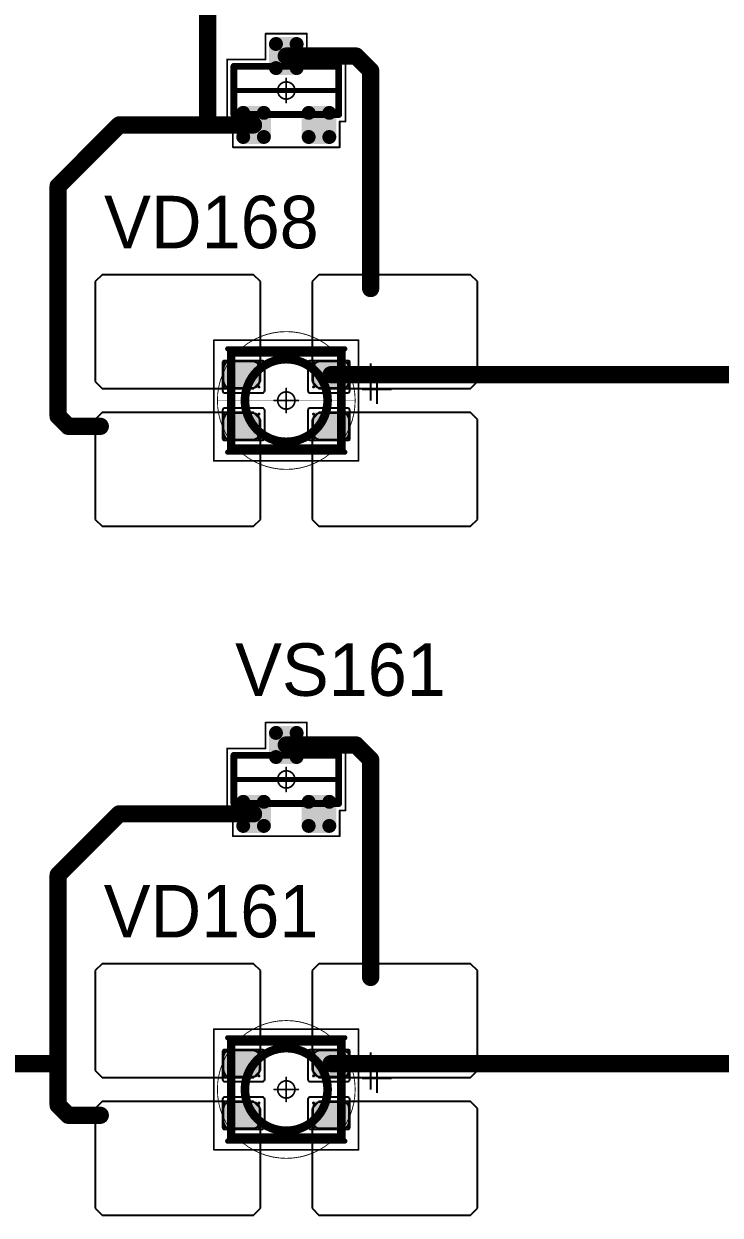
# Model space of a CAD drawing. Header units: millimetres. Extents: x 0 to 400, y 0 to 511.
# Drawn here: x 352.38 to 372.6, y 197.85 to 232.44 of the extents above; entities that cross this region are included whole.
import ezdxf

# ---------------------------------------------------------------- set-up
doc = ezdxf.new("R2010")
doc.units = ezdxf.units.MM
for name, color, linetype in [('Mechanical13', 56, 'Continuous'), ('Mechanical15', 56, 'Continuous'), ('Mechanical2', 216, 'Continuous'), ('TopLayer', 1, 'Continuous'), ('TopOverlay', 2, 'Continuous'), ('TopPaste', 8, 'Continuous'), ('TopSolder', 216, 'Continuous')]:
    doc.layers.add(name, color=color, linetype=linetype)

# ---------------------------------------------------------------- blocks, each defined once
blk = doc.blocks.new('SOT23_429')
at = {"layer": 'Mechanical13', "const_width": 0.2}
for points in [[(-0.7, 1.52), (0.7, 1.52)], [(-0.7, 1.52), (-0.7, -1.52)], [(0.7, 1.52), (0.7, -1.52)], [(-0.7, -1.52), (0.7, -1.52)]]:
    blk.add_lwpolyline(points, dxfattribs=at)
at = {"layer": 'Mechanical13', "const_width": 0.1}
for points in [[(-0.75, 1.52, 1), (-0.65, 1.52, 1)], [(-0.75, 1.52, 1), (-0.65, 1.52, 1)], [(0.65, 1.52, 1), (0.75, 1.52, 1)], [(0.65, 1.52, 1), (0.75, 1.52, 1)], [(-0.75, -1.52, 1), (-0.65, -1.52, 1)], [(-0.75, -1.52, 1), (-0.65, -1.52, 1)], [(0.65, -1.52, 1), (0.75, -1.52, 1)], [(0.65, -1.52, 1), (0.75, -1.52, 1)]]:
    blk.add_lwpolyline(points, format="xyb", close=True, dxfattribs=at)
at = {"layer": 'Mechanical15', "const_width": 0.05}
for points in [[(-0.9, 1.72), (-0.9, 1.55)], [(-0.9, 1.72), (0.9, 1.72)], [(0.9, 1.72), (0.9, 0.6)], [(-1.65, 1.55), (-1.65, -1.55)], [(-1.65, 1.55), (-0.9, 1.55)], [(0, 0.35), (0, -0.35)], [(0.9, 0.6), (1.65, 0.6)], [(1.65, 0.6), (1.65, -0.6)], [(-0.35, 0), (0.35, 0)], [(0.9, -0.6), (1.65, -0.6)], [(0.9, -0.6), (0.9, -1.72)], [(-1.65, -1.55), (-0.9, -1.55)], [(-0.9, -1.55), (-0.9, -1.72)], [(-0.9, -1.72), (0.9, -1.72)]]:
    blk.add_lwpolyline(points, dxfattribs=at)
at = {"layer": 'Mechanical15'}
for points, const_width in [([(-0.913, 1.72, 1), (-0.888, 1.72, 1)], 0.025), ([(-0.913, 1.72, 1), (-0.888, 1.72, 1)], 0.025), ([(0.888, 1.72, 1), (0.913, 1.72, 1)], 0.025), ([(0.888, 1.72, 1), (0.913, 1.72, 1)], 0.025), ([(-1.662, 1.55, 1), (-1.637, 1.55, 1)], 0.025), ([(-1.662, 1.55, 1), (-1.637, 1.55, 1)], 0.025), ([(-0.913, 1.55, 1), (-0.888, 1.55, 1)], 0.025), ([(-0.913, 1.55, 1), (-0.888, 1.55, 1)], 0.025), ([(-0.012, 0.35, 1), (0.012, 0.35, 1)], 0.025), ([(0.888, 0.6, 1), (0.913, 0.6, 1)], 0.025), ([(0.888, 0.6, 1), (0.913, 0.6, 1)], 0.025), ([(1.637, 0.6, 1), (1.662, 0.6, 1)], 0.025), ([(1.637, 0.6, 1), (1.662, 0.6, 1)], 0.025), ([(-0.362, 0, 1), (-0.337, 0, 1)], 0.025), ([(0.25, 0, 1), (-0.25, 0, 1)], 0.05), ([(-0.262, 0, 1), (-0.238, 0, 1)], 0.025), ([(0.238, 0, 1), (0.262, 0, 1)], 0.025), ([(0.337, 0, 1), (0.362, 0, 1)], 0.025), ([(-0.012, -0.35, 1), (0.012, -0.35, 1)], 0.025), ([(0.888, -0.6, 1), (0.913, -0.6, 1)], 0.025), ([(0.888, -0.6, 1), (0.913, -0.6, 1)], 0.025), ([(1.637, -0.6, 1), (1.662, -0.6, 1)], 0.025), ([(1.637, -0.6, 1), (1.662, -0.6, 1)], 0.025), ([(-1.662, -1.55, 1), (-1.637, -1.55, 1)], 0.025), ([(-1.662, -1.55, 1), (-1.637, -1.55, 1)], 0.025), ([(-0.913, -1.55, 1), (-0.888, -1.55, 1)], 0.025), ([(-0.913, -1.55, 1), (-0.888, -1.55, 1)], 0.025), ([(-0.913, -1.72, 1), (-0.888, -1.72, 1)], 0.025), ([(-0.913, -1.72, 1), (-0.888, -1.72, 1)], 0.025), ([(0.888, -1.72, 1), (0.913, -1.72, 1)], 0.025), ([(0.888, -1.72, 1), (0.913, -1.72, 1)], 0.025)]:
    blk.add_lwpolyline(points, format="xyb", close=True, dxfattribs=dict(at, const_width=const_width))
at = {"layer": 'TopLayer', "const_width": 0.1}
for points in [[(-1.4, 1.25, 1), (-1.3, 1.25, 1)], [(-0.7, 1.25, 1), (-0.6, 1.25, 1)], [(-1.4, 0.65, 1), (-1.3, 0.65, 1)], [(-0.7, 0.65, 1), (-0.6, 0.65, 1)], [(0.6, 0.3, 1), (0.7, 0.3, 1)], [(1.3, 0.3, 1), (1.4, 0.3, 1)], [(0.6, -0.3, 1), (0.7, -0.3, 1)], [(1.3, -0.3, 1), (1.4, -0.3, 1)], [(-1.4, -0.65, 1), (-1.3, -0.65, 1)], [(-0.7, -0.65, 1), (-0.6, -0.65, 1)], [(-1.4, -1.25, 1), (-1.3, -1.25, 1)], [(-0.7, -1.25, 1), (-0.6, -1.25, 1)]]:
    blk.add_lwpolyline(points, format="xyb", close=True, dxfattribs=at)
at = {"layer": 'TopLayer'}
for points in [[(-1.45, 1.25), (-1.45, 0.65), (-0.55, 1.25), (-0.55, 0.65)], [(-1.35, 1.35), (-1.35, 0.55), (-0.65, 1.35), (-0.65, 0.55)], [(0.65, 0.4), (0.65, -0.4), (1.35, 0.4), (1.35, -0.4)], [(0.55, 0.3), (0.55, -0.3), (1.45, 0.3), (1.45, -0.3)], [(-1.45, -0.65), (-1.45, -1.25), (-0.55, -0.65), (-0.55, -1.25)], [(-1.35, -0.55), (-1.35, -1.35), (-0.65, -0.55), (-0.65, -1.35)]]:
    blk.add_solid(points, dxfattribs=at)
at = {"layer": 'TopOverlay', "const_width": 0.15}
blk.add_lwpolyline([(0, 1.5), (0, -1.5)], dxfattribs=at)
at = {"layer": 'TopOverlay', "const_width": 0.075}
for points in [[(-0.038, 1.5, 1), (0.038, 1.5, 1)], [(-0.038, -1.5, 1), (0.038, -1.5, 1)]]:
    blk.add_lwpolyline(points, format="xyb", close=True, dxfattribs=at)
at = {"layer": 'TopPaste', "const_width": 0.075}
for points in [[(-1.387, 1.25, 1), (-1.313, 1.25, 1)], [(-0.687, 1.25, 1), (-0.613, 1.25, 1)], [(-1.387, 0.65, 1), (-1.313, 0.65, 1)], [(-0.687, 0.65, 1), (-0.613, 0.65, 1)], [(0.613, 0.3, 1), (0.687, 0.3, 1)], [(1.313, 0.3, 1), (1.387, 0.3, 1)], [(0.613, -0.3, 1), (0.687, -0.3, 1)], [(1.313, -0.3, 1), (1.387, -0.3, 1)], [(-1.387, -0.65, 1), (-1.313, -0.65, 1)], [(-0.687, -0.65, 1), (-0.613, -0.65, 1)], [(-1.387, -1.25, 1), (-1.313, -1.25, 1)], [(-0.687, -1.25, 1), (-0.613, -1.25, 1)]]:
    blk.add_lwpolyline(points, format="xyb", close=True, dxfattribs=at)
at = {"layer": 'TopPaste'}
for points in [[(-1.425, 1.25), (-1.425, 0.65), (-0.575, 1.25), (-0.575, 0.65)], [(-1.35, 1.325), (-1.35, 0.575), (-0.65, 1.325), (-0.65, 0.575)], [(0.65, 0.375), (0.65, -0.375), (1.35, 0.375), (1.35, -0.375)], [(0.575, 0.3), (0.575, -0.3), (1.425, 0.3), (1.425, -0.3)], [(-1.425, -0.65), (-1.425, -1.25), (-0.575, -0.65), (-0.575, -1.25)], [(-1.35, -0.575), (-1.35, -1.325), (-0.65, -0.575), (-0.65, -1.325)]]:
    blk.add_solid(points, dxfattribs=at)
at = {"layer": 'TopSolder', "const_width": 0.202}
for points in [[(-1.451, 1.25, 1), (-1.249, 1.25, 1)], [(-0.751, 1.25, 1), (-0.549, 1.25, 1)], [(-1.451, 0.65, 1), (-1.249, 0.65, 1)], [(-0.751, 0.65, 1), (-0.549, 0.65, 1)], [(0.549, 0.3, 1), (0.751, 0.3, 1)], [(1.249, 0.3, 1), (1.451, 0.3, 1)], [(0.549, -0.3, 1), (0.751, -0.3, 1)], [(1.249, -0.3, 1), (1.451, -0.3, 1)], [(-1.451, -0.65, 1), (-1.249, -0.65, 1)], [(-0.751, -0.65, 1), (-0.549, -0.65, 1)], [(-1.451, -1.25, 1), (-1.249, -1.25, 1)], [(-0.751, -1.25, 1), (-0.549, -1.25, 1)]]:
    blk.add_lwpolyline(points, format="xyb", close=True, dxfattribs=at)
at = {"layer": 'TopSolder'}
for points in [[(-1.35, 1.452), (-1.35, 0.448), (-0.65, 1.452), (-0.65, 0.448)], [(-1.552, 1.25), (-1.552, 0.65), (-0.448, 1.25), (-0.448, 0.65)], [(0.65, 0.502), (0.65, -0.502), (1.35, 0.502), (1.35, -0.502)], [(0.448, 0.3), (0.448, -0.3), (1.552, 0.3), (1.552, -0.3)], [(-1.552, -0.65), (-1.552, -1.25), (-0.448, -0.65), (-0.448, -1.25)], [(-1.35, -0.448), (-1.35, -1.452), (-0.65, -0.448), (-0.65, -1.452)]]:
    blk.add_solid(points, dxfattribs=at)
blk = doc.blocks.new('SOT23_436')
at = {"layer": 'Mechanical13', "const_width": 0.2}
for points in [[(-0.7, 1.52), (0.7, 1.52)], [(-0.7, 1.52), (-0.7, -1.52)], [(0.7, 1.52), (0.7, -1.52)], [(-0.7, -1.52), (0.7, -1.52)]]:
    blk.add_lwpolyline(points, dxfattribs=at)
at = {"layer": 'Mechanical13', "const_width": 0.1}
for points in [[(-0.75, 1.52, 1), (-0.65, 1.52, 1)], [(-0.75, 1.52, 1), (-0.65, 1.52, 1)], [(0.65, 1.52, 1), (0.75, 1.52, 1)], [(0.65, 1.52, 1), (0.75, 1.52, 1)], [(-0.75, -1.52, 1), (-0.65, -1.52, 1)], [(-0.75, -1.52, 1), (-0.65, -1.52, 1)], [(0.65, -1.52, 1), (0.75, -1.52, 1)], [(0.65, -1.52, 1), (0.75, -1.52, 1)]]:
    blk.add_lwpolyline(points, format="xyb", close=True, dxfattribs=at)
at = {"layer": 'Mechanical15', "const_width": 0.05}
for points in [[(-0.9, 1.72), (-0.9, 1.55)], [(-0.9, 1.72), (0.9, 1.72)], [(0.9, 1.72), (0.9, 0.6)], [(-1.65, 1.55), (-1.65, -1.55)], [(-1.65, 1.55), (-0.9, 1.55)], [(0, 0.35), (0, -0.35)], [(0.9, 0.6), (1.65, 0.6)], [(1.65, 0.6), (1.65, -0.6)], [(-0.35, 0), (0.35, 0)], [(0.9, -0.6), (1.65, -0.6)], [(0.9, -0.6), (0.9, -1.72)], [(-1.65, -1.55), (-0.9, -1.55)], [(-0.9, -1.55), (-0.9, -1.72)], [(-0.9, -1.72), (0.9, -1.72)]]:
    blk.add_lwpolyline(points, dxfattribs=at)
at = {"layer": 'Mechanical15'}
for points, const_width in [([(-0.913, 1.72, 1), (-0.888, 1.72, 1)], 0.025), ([(-0.913, 1.72, 1), (-0.888, 1.72, 1)], 0.025), ([(0.888, 1.72, 1), (0.913, 1.72, 1)], 0.025), ([(0.888, 1.72, 1), (0.913, 1.72, 1)], 0.025), ([(-1.662, 1.55, 1), (-1.637, 1.55, 1)], 0.025), ([(-1.662, 1.55, 1), (-1.637, 1.55, 1)], 0.025), ([(-0.913, 1.55, 1), (-0.888, 1.55, 1)], 0.025), ([(-0.913, 1.55, 1), (-0.888, 1.55, 1)], 0.025), ([(-0.012, 0.35, 1), (0.012, 0.35, 1)], 0.025), ([(0.888, 0.6, 1), (0.913, 0.6, 1)], 0.025), ([(0.888, 0.6, 1), (0.913, 0.6, 1)], 0.025), ([(1.637, 0.6, 1), (1.662, 0.6, 1)], 0.025), ([(1.637, 0.6, 1), (1.662, 0.6, 1)], 0.025), ([(-0.362, 0, 1), (-0.337, 0, 1)], 0.025), ([(0.25, 0, 1), (-0.25, 0, 1)], 0.05), ([(-0.262, 0, 1), (-0.238, 0, 1)], 0.025), ([(0.238, 0, 1), (0.262, 0, 1)], 0.025), ([(0.337, 0, 1), (0.362, 0, 1)], 0.025), ([(-0.012, -0.35, 1), (0.012, -0.35, 1)], 0.025), ([(0.888, -0.6, 1), (0.913, -0.6, 1)], 0.025), ([(0.888, -0.6, 1), (0.913, -0.6, 1)], 0.025), ([(1.637, -0.6, 1), (1.662, -0.6, 1)], 0.025), ([(1.637, -0.6, 1), (1.662, -0.6, 1)], 0.025), ([(-1.662, -1.55, 1), (-1.637, -1.55, 1)], 0.025), ([(-1.662, -1.55, 1), (-1.637, -1.55, 1)], 0.025), ([(-0.913, -1.55, 1), (-0.888, -1.55, 1)], 0.025), ([(-0.913, -1.55, 1), (-0.888, -1.55, 1)], 0.025), ([(-0.913, -1.72, 1), (-0.888, -1.72, 1)], 0.025), ([(-0.913, -1.72, 1), (-0.888, -1.72, 1)], 0.025), ([(0.888, -1.72, 1), (0.913, -1.72, 1)], 0.025), ([(0.888, -1.72, 1), (0.913, -1.72, 1)], 0.025)]:
    blk.add_lwpolyline(points, format="xyb", close=True, dxfattribs=dict(at, const_width=const_width))
at = {"layer": 'TopLayer', "const_width": 0.1}
for points in [[(-1.4, 1.25, 1), (-1.3, 1.25, 1)], [(-0.7, 1.25, 1), (-0.6, 1.25, 1)], [(-1.4, 0.65, 1), (-1.3, 0.65, 1)], [(-0.7, 0.65, 1), (-0.6, 0.65, 1)], [(0.6, 0.3, 1), (0.7, 0.3, 1)], [(1.3, 0.3, 1), (1.4, 0.3, 1)], [(0.6, -0.3, 1), (0.7, -0.3, 1)], [(1.3, -0.3, 1), (1.4, -0.3, 1)], [(-1.4, -0.65, 1), (-1.3, -0.65, 1)], [(-0.7, -0.65, 1), (-0.6, -0.65, 1)], [(-1.4, -1.25, 1), (-1.3, -1.25, 1)], [(-0.7, -1.25, 1), (-0.6, -1.25, 1)]]:
    blk.add_lwpolyline(points, format="xyb", close=True, dxfattribs=at)
at = {"layer": 'TopLayer'}
for points in [[(-1.45, 1.25), (-1.45, 0.65), (-0.55, 1.25), (-0.55, 0.65)], [(-1.35, 1.35), (-1.35, 0.55), (-0.65, 1.35), (-0.65, 0.55)], [(0.65, 0.4), (0.65, -0.4), (1.35, 0.4), (1.35, -0.4)], [(0.55, 0.3), (0.55, -0.3), (1.45, 0.3), (1.45, -0.3)], [(-1.45, -0.65), (-1.45, -1.25), (-0.55, -0.65), (-0.55, -1.25)], [(-1.35, -0.55), (-1.35, -1.35), (-0.65, -0.55), (-0.65, -1.35)]]:
    blk.add_solid(points, dxfattribs=at)
at = {"layer": 'TopOverlay', "const_width": 0.15}
blk.add_lwpolyline([(0, 1.5), (0, -1.5)], dxfattribs=at)
at = {"layer": 'TopOverlay', "const_width": 0.075}
for points in [[(-0.038, 1.5, 1), (0.038, 1.5, 1)], [(-0.038, -1.5, 1), (0.038, -1.5, 1)]]:
    blk.add_lwpolyline(points, format="xyb", close=True, dxfattribs=at)
at = {"layer": 'TopPaste', "const_width": 0.075}
for points in [[(-1.387, 1.25, 1), (-1.313, 1.25, 1)], [(-0.687, 1.25, 1), (-0.613, 1.25, 1)], [(-1.387, 0.65, 1), (-1.313, 0.65, 1)], [(-0.687, 0.65, 1), (-0.613, 0.65, 1)], [(0.613, 0.3, 1), (0.687, 0.3, 1)], [(1.313, 0.3, 1), (1.387, 0.3, 1)], [(0.613, -0.3, 1), (0.687, -0.3, 1)], [(1.313, -0.3, 1), (1.387, -0.3, 1)], [(-1.387, -0.65, 1), (-1.313, -0.65, 1)], [(-0.687, -0.65, 1), (-0.613, -0.65, 1)], [(-1.387, -1.25, 1), (-1.313, -1.25, 1)], [(-0.687, -1.25, 1), (-0.613, -1.25, 1)]]:
    blk.add_lwpolyline(points, format="xyb", close=True, dxfattribs=at)
at = {"layer": 'TopPaste'}
for points in [[(-1.425, 1.25), (-1.425, 0.65), (-0.575, 1.25), (-0.575, 0.65)], [(-1.35, 1.325), (-1.35, 0.575), (-0.65, 1.325), (-0.65, 0.575)], [(0.65, 0.375), (0.65, -0.375), (1.35, 0.375), (1.35, -0.375)], [(0.575, 0.3), (0.575, -0.3), (1.425, 0.3), (1.425, -0.3)], [(-1.425, -0.65), (-1.425, -1.25), (-0.575, -0.65), (-0.575, -1.25)], [(-1.35, -0.575), (-1.35, -1.325), (-0.65, -0.575), (-0.65, -1.325)]]:
    blk.add_solid(points, dxfattribs=at)
at = {"layer": 'TopSolder', "const_width": 0.202}
for points in [[(-1.451, 1.25, 1), (-1.249, 1.25, 1)], [(-0.751, 1.25, 1), (-0.549, 1.25, 1)], [(-1.451, 0.65, 1), (-1.249, 0.65, 1)], [(-0.751, 0.65, 1), (-0.549, 0.65, 1)], [(0.549, 0.3, 1), (0.751, 0.3, 1)], [(1.249, 0.3, 1), (1.451, 0.3, 1)], [(0.549, -0.3, 1), (0.751, -0.3, 1)], [(1.249, -0.3, 1), (1.451, -0.3, 1)], [(-1.451, -0.65, 1), (-1.249, -0.65, 1)], [(-0.751, -0.65, 1), (-0.549, -0.65, 1)], [(-1.451, -1.25, 1), (-1.249, -1.25, 1)], [(-0.751, -1.25, 1), (-0.549, -1.25, 1)]]:
    blk.add_lwpolyline(points, format="xyb", close=True, dxfattribs=at)
at = {"layer": 'TopSolder'}
for points in [[(-1.35, 1.452), (-1.35, 0.448), (-0.65, 1.452), (-0.65, 0.448)], [(-1.552, 1.25), (-1.552, 0.65), (-0.448, 1.25), (-0.448, 0.65)], [(0.65, 0.502), (0.65, -0.502), (1.35, 0.502), (1.35, -0.502)], [(0.448, 0.3), (0.448, -0.3), (1.552, 0.3), (1.552, -0.3)], [(-1.552, -0.65), (-1.552, -1.25), (-0.448, -0.65), (-0.448, -1.25)], [(-1.35, -0.448), (-1.35, -1.452), (-0.65, -0.448), (-0.65, -1.452)]]:
    blk.add_solid(points, dxfattribs=at)
blk = doc.blocks.new('E65F_633')
at = {"layer": 'Mechanical13'}
for p, q in [((2.441, 1.071), (2.441, 0)), ((1.905, 0.536), (2.976, 0.536))]:
    blk.add_line(p, q, dxfattribs=at)
at = {"layer": 'Mechanical13', "const_width": 0.25}
for points in [[(-1.6, -1.4), (-1.6, 1.4)], [(-1.6, 1.4), (1.6, 1.4)], [(1.6, -1.4), (1.6, 1.4)], [(-1.6, -1.4), (1.6, -1.4)]]:
    blk.add_lwpolyline(points, dxfattribs=at)
at = {"layer": 'Mechanical13'}
for points, const_width in [([(-1.663, 1.4, 1), (-1.538, 1.4, 1)], 0.125), ([(-1.663, 1.4, 1), (-1.538, 1.4, 1)], 0.125), ([(1.537, 1.4, 1), (1.662, 1.4, 1)], 0.125), ([(1.537, 1.4, 1), (1.662, 1.4, 1)], 0.125), ([(1.2, 0, 1), (-1.2, 0, 1)], 0.25), ([(-1.263, 0, 1), (-1.138, 0, 1)], 0.125), ([(1.137, 0, 1), (1.262, 0, 1)], 0.125), ([(-1.663, -1.4, 1), (-1.538, -1.4, 1)], 0.125), ([(-1.663, -1.4, 1), (-1.538, -1.4, 1)], 0.125), ([(1.537, -1.4, 1), (1.662, -1.4, 1)], 0.125), ([(1.537, -1.4, 1), (1.662, -1.4, 1)], 0.125)]:
    blk.add_lwpolyline(points, format="xyb", close=True, dxfattribs=dict(at, const_width=const_width))
at = {"layer": 'Mechanical15', "const_width": 0.05}
for points in [[(-2.1, 1.75), (2.1, 1.75)], [(-2.1, -1.75), (-2.1, 1.75)], [(2.1, -1.75), (2.1, 1.75)], [(0, -0.35), (0, 0.35)], [(0, -0.35), (0, 0.35)], [(-0.35, 0), (0.35, 0)], [(-0.35, 0), (0.35, 0)], [(-2.1, -1.75), (2.1, -1.75)]]:
    blk.add_lwpolyline(points, dxfattribs=at)
at = {"layer": 'Mechanical15'}
for points, const_width in [([(-2.113, 1.75, 1), (-2.088, 1.75, 1)], 0.025), ([(-2.113, 1.75, 1), (-2.088, 1.75, 1)], 0.025), ([(2.087, 1.75, 1), (2.112, 1.75, 1)], 0.025), ([(2.087, 1.75, 1), (2.112, 1.75, 1)], 0.025), ([(-0.013, 0.35, 1), (0.012, 0.35, 1)], 0.025), ([(-0.013, 0.35, 1), (0.012, 0.35, 1)], 0.025), ([(-0.363, 0, 1), (-0.338, 0, 1)], 0.025), ([(-0.363, 0, 1), (-0.338, 0, 1)], 0.025), ([(0.25, 0, 1), (-0.25, 0, 1)], 0.05), ([(0.25, 0, 1), (-0.25, 0, 1)], 0.05), ([(-0.263, 0, 1), (-0.238, 0, 1)], 0.025), ([(-0.263, 0, 1), (-0.238, 0, 1)], 0.025), ([(0.237, 0, 1), (0.262, 0, 1)], 0.025), ([(0.237, 0, 1), (0.262, 0, 1)], 0.025), ([(0.337, 0, 1), (0.362, 0, 1)], 0.025), ([(0.337, 0, 1), (0.362, 0, 1)], 0.025), ([(-0.013, -0.35, 1), (0.012, -0.35, 1)], 0.025), ([(-0.013, -0.35, 1), (0.012, -0.35, 1)], 0.025), ([(-2.113, -1.75, 1), (-2.088, -1.75, 1)], 0.025), ([(-2.113, -1.75, 1), (-2.088, -1.75, 1)], 0.025), ([(2.087, -1.75, 1), (2.112, -1.75, 1)], 0.025), ([(2.087, -1.75, 1), (2.112, -1.75, 1)], 0.025)]:
    blk.add_lwpolyline(points, format="xyb", close=True, dxfattribs=dict(at, const_width=const_width))
at = {"layer": 'TopLayer'}
for p, q in [((-5.35, 3.65), (-5.55, 3.45)), ((-0.95, 3.65), (-5.35, 3.65)), ((-5.35, 3.65), (-5.35, 3.65)), ((-0.75, 3.45), (-0.95, 3.65)), ((0.95, 3.65), (0.75, 3.45)), ((5.35, 3.65), (0.95, 3.65)), ((0.95, 3.65), (0.95, 3.65)), ((5.55, 3.45), (5.35, 3.65)), ((-5.55, 3.45), (-5.55, 3.45)), ((-5.55, 3.45), (-5.55, 0.55)), ((-0.75, 0.55), (-0.75, 3.45)), ((0.75, 3.45), (0.75, 3.45)), ((0.75, 3.45), (0.75, 0.55)), ((5.55, 0.55), (5.55, 3.45)), ((-5.55, 0.55), (-5.35, 0.35)), ((-5.35, 0.35), (-0.95, 0.35)), ((-0.95, 0.35), (-0.75, 0.55)), ((0.75, 0.55), (0.95, 0.35)), ((0.95, 0.35), (5.35, 0.35)), ((5.35, 0.35), (5.55, 0.55)), ((-5.35, -0.35), (-5.55, -0.55)), ((-5.55, -0.55), (-5.55, -0.55)), ((-5.55, -0.55), (-5.55, -3.45)), ((-0.95, -0.35), (-5.35, -0.35)), ((-5.35, -0.35), (-5.35, -0.35)), ((-0.75, -0.55), (-0.95, -0.35)), ((-0.75, -3.45), (-0.75, -0.55)), ((0.95, -0.35), (0.75, -0.55)), ((0.75, -0.55), (0.75, -0.55)), ((0.75, -0.55), (0.75, -3.45)), ((5.35, -0.35), (0.95, -0.35)), ((0.95, -0.35), (0.95, -0.35)), ((5.55, -0.55), (5.35, -0.35)), ((5.55, -3.45), (5.55, -0.55)), ((-5.55, -3.45), (-5.35, -3.65)), ((-0.95, -3.65), (-0.75, -3.45)), ((0.75, -3.45), (0.95, -3.65)), ((5.35, -3.65), (5.55, -3.45)), ((-5.35, -3.65), (-0.95, -3.65)), ((0.95, -3.65), (5.35, -3.65))]:
    blk.add_line(p, q, dxfattribs=at)
at = {"layer": 'TopLayer', "const_width": 0.04}
for points in [[(-1.83, 1.11, 1), (-1.79, 1.11, 1)], [(-0.81, 1.11, 1), (-0.77, 1.11, 1)], [(0.77, 1.11, 1), (0.81, 1.11, 1)], [(1.79, 1.11, 1), (1.83, 1.11, 1)], [(-1.83, 0.39, 1), (-1.79, 0.39, 1)], [(-0.81, 0.39, 1), (-0.77, 0.39, 1)], [(0.77, 0.39, 1), (0.81, 0.39, 1)], [(1.79, 0.39, 1), (1.83, 0.39, 1)], [(-1.83, -0.39, 1), (-1.79, -0.39, 1)], [(-0.81, -0.39, 1), (-0.77, -0.39, 1)], [(0.77, -0.39, 1), (0.81, -0.39, 1)], [(1.79, -0.39, 1), (1.83, -0.39, 1)], [(-1.83, -1.11, 1), (-1.79, -1.11, 1)], [(-0.81, -1.11, 1), (-0.77, -1.11, 1)], [(0.77, -1.11, 1), (0.81, -1.11, 1)], [(1.79, -1.11, 1), (1.83, -1.11, 1)]]:
    blk.add_lwpolyline(points, format="xyb", close=True, dxfattribs=at)
at = {"layer": 'TopLayer'}
for points in [[(-1.85, 1.11), (-1.85, 0.39), (-0.75, 1.11), (-0.75, 0.39)], [(-1.81, 1.15), (-1.81, 0.35), (-0.79, 1.15), (-0.79, 0.35)], [(0.75, 1.11), (0.75, 0.39), (1.85, 1.11), (1.85, 0.39)], [(0.79, 1.15), (0.79, 0.35), (1.81, 1.15), (1.81, 0.35)], [(-1.85, -0.39), (-1.85, -1.11), (-0.75, -0.39), (-0.75, -1.11)], [(-1.81, -0.35), (-1.81, -1.15), (-0.79, -0.35), (-0.79, -1.15)], [(0.75, -0.39), (0.75, -1.11), (1.85, -0.39), (1.85, -1.11)], [(0.79, -0.35), (0.79, -1.15), (1.81, -0.35), (1.81, -1.15)]]:
    blk.add_solid(points, dxfattribs=at)
at = {"layer": 'TopOverlay'}
for p, q in [((2.628, 0.757), (2.628, -0.1)), ((2.2, 0.328), (3.057, 0.328))]:
    blk.add_line(p, q, dxfattribs=at)
at = {"layer": 'TopOverlay', "const_width": 0.15}
for points in [[(-1.7, 1.5), (1.7, 1.5)], [(-1.7, -1.5), (1.7, -1.5)]]:
    blk.add_lwpolyline(points, dxfattribs=at)
at = {"layer": 'TopOverlay', "const_width": 0.075}
for points in [[(-1.738, 1.5, 1), (-1.663, 1.5, 1)], [(1.662, 1.5, 1), (1.737, 1.5, 1)], [(-1.738, -1.5, 1), (-1.663, -1.5, 1)], [(1.662, -1.5, 1), (1.737, -1.5, 1)]]:
    blk.add_lwpolyline(points, format="xyb", close=True, dxfattribs=at)
at = {"layer": 'TopPaste'}
for p, q in [((-1.773, 1.073), (-1.814, 1.011)), ((-1.711, 1.114), (-1.773, 1.073)), ((-1.638, 1.129), (-1.711, 1.114)), ((-0.963, 1.129), (-1.638, 1.129)), ((-0.889, 1.114), (-0.963, 1.129)), ((-0.827, 1.073), (-0.889, 1.114)), ((-0.786, 1.011), (-0.827, 1.073)), ((0.827, 1.073), (0.786, 1.011)), ((0.889, 1.114), (0.827, 1.073)), ((0.962, 1.129), (0.889, 1.114)), ((1.637, 1.129), (0.962, 1.129)), ((1.711, 1.114), (1.637, 1.129)), ((1.773, 1.073), (1.711, 1.114)), ((1.814, 1.011), (1.773, 1.073)), ((-1.814, 1.011), (-1.829, 0.938)), ((-1.829, 0.938), (-1.829, 0.563)), ((-0.771, 0.938), (-0.786, 1.011)), ((-0.771, 0.563), (-0.771, 0.938)), ((0.786, 1.011), (0.771, 0.938)), ((0.771, 0.938), (0.771, 0.563)), ((1.829, 0.938), (1.814, 1.011)), ((1.829, 0.563), (1.829, 0.938)), ((-1.829, 0.563), (-1.814, 0.489)), ((-1.814, 0.489), (-1.773, 0.427)), ((-1.773, 0.427), (-1.711, 0.386)), ((-1.711, 0.386), (-1.638, 0.371)), ((-1.638, 0.371), (-0.963, 0.371)), ((-0.963, 0.371), (-0.889, 0.386)), ((-0.889, 0.386), (-0.827, 0.427)), ((-0.827, 0.427), (-0.786, 0.489)), ((-0.786, 0.489), (-0.771, 0.563)), ((0.771, 0.563), (0.786, 0.489)), ((0.786, 0.489), (0.827, 0.427)), ((0.827, 0.427), (0.889, 0.386)), ((0.889, 0.386), (0.962, 0.371)), ((0.962, 0.371), (1.637, 0.371)), ((1.637, 0.371), (1.711, 0.386)), ((1.711, 0.386), (1.773, 0.427)), ((1.773, 0.427), (1.814, 0.489)), ((1.814, 0.489), (1.829, 0.563)), ((-1.814, -0.489), (-1.829, -0.563)), ((-1.829, -0.563), (-1.829, -0.938)), ((-1.773, -0.427), (-1.814, -0.489)), ((-1.711, -0.386), (-1.773, -0.427)), ((-1.638, -0.371), (-1.711, -0.386)), ((-0.963, -0.371), (-1.638, -0.371)), ((-0.889, -0.386), (-0.963, -0.371)), ((-0.827, -0.427), (-0.889, -0.386)), ((-0.786, -0.489), (-0.827, -0.427)), ((-0.771, -0.563), (-0.786, -0.489)), ((-0.771, -0.938), (-0.771, -0.563)), ((0.786, -0.489), (0.771, -0.563)), ((0.771, -0.563), (0.771, -0.938)), ((0.827, -0.427), (0.786, -0.489)), ((0.889, -0.386), (0.827, -0.427)), ((0.962, -0.371), (0.889, -0.386)), ((1.637, -0.371), (0.962, -0.371)), ((1.711, -0.386), (1.637, -0.371)), ((1.773, -0.427), (1.711, -0.386)), ((1.814, -0.489), (1.773, -0.427)), ((1.829, -0.563), (1.814, -0.489)), ((1.829, -0.938), (1.829, -0.563)), ((-1.829, -0.938), (-1.814, -1.011)), ((-1.814, -1.011), (-1.773, -1.073)), ((-0.827, -1.073), (-0.786, -1.011)), ((-0.786, -1.011), (-0.771, -0.938)), ((0.771, -0.938), (0.786, -1.011)), ((0.786, -1.011), (0.827, -1.073)), ((1.773, -1.073), (1.814, -1.011)), ((1.814, -1.011), (1.829, -0.938)), ((-1.773, -1.073), (-1.711, -1.114)), ((-1.711, -1.114), (-1.638, -1.129)), ((-1.638, -1.129), (-0.963, -1.129)), ((-0.963, -1.129), (-0.889, -1.114)), ((-0.889, -1.114), (-0.827, -1.073)), ((0.827, -1.073), (0.889, -1.114)), ((0.889, -1.114), (0.962, -1.129)), ((0.962, -1.129), (1.637, -1.129)), ((1.637, -1.129), (1.711, -1.114)), ((1.711, -1.114), (1.773, -1.073))]:
    blk.add_line(p, q, dxfattribs=at)
at = {"layer": 'TopSolder'}
for p, q in [((-1.842, 1.129), (-1.85, 1.111)), ((-1.85, 1.111), (-1.85, 1.101)), ((-1.85, 1.101), (-1.85, 1.101)), ((-1.85, 1.101), (-1.85, 0.301)), ((-1.828, 1.143), (-1.842, 1.129)), ((-1.81, 1.151), (-1.828, 1.143)), ((-1.8, 1.151), (-1.81, 1.151)), ((-0.7, 1.151), (-1.8, 1.151)), ((-0.685, 1.151), (-0.7, 1.151)), ((-0.7, 1.151), (-0.7, 1.151)), ((-0.658, 1.139), (-0.685, 1.151)), ((-0.636, 1.118), (-0.658, 1.139)), ((-0.625, 1.09), (-0.636, 1.118)), ((-0.625, 1.076), (-0.625, 1.09)), ((-0.625, 0.301), (-0.625, 1.076)), ((0.636, 1.118), (0.625, 1.09)), ((0.625, 1.09), (0.625, 1.076)), ((0.625, 1.076), (0.625, 1.076)), ((0.625, 1.076), (0.625, 0.301)), ((0.657, 1.139), (0.636, 1.118)), ((0.685, 1.151), (0.657, 1.139)), ((0.7, 1.151), (0.685, 1.151)), ((1.8, 1.151), (0.7, 1.151)), ((1.81, 1.151), (1.8, 1.151)), ((1.8, 1.151), (1.8, 1.151)), ((1.828, 1.143), (1.81, 1.151)), ((1.842, 1.129), (1.828, 1.143)), ((1.85, 1.111), (1.842, 1.129)), ((1.85, 1.101), (1.85, 1.111)), ((1.85, 0.301), (1.85, 1.101)), ((-1.85, 0.301), (-1.85, 0.286)), ((-1.85, 0.286), (-1.839, 0.258)), ((-1.839, 0.258), (-1.818, 0.237)), ((-1.818, 0.237), (-1.79, 0.226)), ((-1.79, 0.226), (-1.775, 0.226)), ((-1.775, 0.226), (-1.775, 0.226)), ((-1.775, 0.226), (-0.7, 0.226)), ((-0.7, 0.226), (-0.685, 0.226)), ((-0.685, 0.226), (-0.658, 0.237)), ((-0.658, 0.237), (-0.636, 0.258)), ((-0.636, 0.258), (-0.625, 0.286)), ((-0.625, 0.286), (-0.625, 0.301)), ((-0.625, 0.301), (-0.625, 0.301)), ((0.625, 0.301), (0.625, 0.286)), ((0.625, 0.286), (0.636, 0.258)), ((0.636, 0.258), (0.657, 0.237)), ((0.657, 0.237), (0.685, 0.226)), ((0.685, 0.226), (0.7, 0.226)), ((0.7, 0.226), (0.7, 0.226)), ((0.7, 0.226), (1.775, 0.226)), ((1.775, 0.226), (1.79, 0.226)), ((1.79, 0.226), (1.817, 0.237)), ((1.817, 0.237), (1.839, 0.258)), ((1.839, 0.258), (1.85, 0.286)), ((1.85, 0.286), (1.85, 0.301)), ((1.85, 0.301), (1.85, 0.301)), ((-1.839, -0.257), (-1.85, -0.285)), ((-1.85, -0.285), (-1.85, -0.299)), ((-1.85, -0.299), (-1.85, -0.299)), ((-1.85, -0.299), (-1.85, -1.099)), ((-1.818, -0.236), (-1.839, -0.257)), ((-1.79, -0.224), (-1.818, -0.236)), ((-1.775, -0.224), (-1.79, -0.224)), ((-0.7, -0.224), (-1.775, -0.224)), ((-0.685, -0.224), (-0.7, -0.224)), ((-0.7, -0.224), (-0.7, -0.224)), ((-0.658, -0.236), (-0.685, -0.224)), ((-0.636, -0.257), (-0.658, -0.236)), ((-0.625, -0.285), (-0.636, -0.257)), ((-0.625, -0.299), (-0.625, -0.285)), ((-0.625, -1.074), (-0.625, -0.299)), ((0.636, -0.257), (0.625, -0.285)), ((0.625, -0.285), (0.625, -0.299)), ((0.625, -0.299), (0.625, -0.299)), ((0.625, -0.299), (0.625, -1.074)), ((0.657, -0.236), (0.636, -0.257)), ((0.685, -0.224), (0.657, -0.236)), ((0.7, -0.224), (0.685, -0.224)), ((1.775, -0.224), (0.7, -0.224)), ((1.79, -0.224), (1.775, -0.224)), ((1.775, -0.224), (1.775, -0.224)), ((1.817, -0.236), (1.79, -0.224)), ((1.839, -0.257), (1.817, -0.236)), ((1.85, -0.285), (1.839, -0.257)), ((1.85, -0.299), (1.85, -0.285)), ((1.85, -1.099), (1.85, -0.299)), ((-1.85, -1.099), (-1.85, -1.109)), ((-1.85, -1.109), (-1.842, -1.128)), ((-1.842, -1.128), (-1.828, -1.142)), ((-1.828, -1.142), (-1.81, -1.149)), ((-1.81, -1.149), (-1.8, -1.149)), ((-1.8, -1.149), (-0.7, -1.149)), ((-1.8, -1.149), (-1.8, -1.149)), ((-0.7, -1.149), (-0.685, -1.149)), ((-0.685, -1.149), (-0.658, -1.138)), ((-0.658, -1.138), (-0.636, -1.117)), ((-0.636, -1.117), (-0.625, -1.089)), ((-0.625, -1.089), (-0.625, -1.074)), ((-0.625, -1.074), (-0.625, -1.074)), ((0.625, -1.074), (0.625, -1.089)), ((0.625, -1.089), (0.636, -1.117)), ((0.636, -1.117), (0.657, -1.138)), ((0.657, -1.138), (0.685, -1.149)), ((0.685, -1.149), (0.7, -1.149)), ((0.7, -1.149), (1.8, -1.149)), ((0.7, -1.149), (0.7, -1.149)), ((1.8, -1.149), (1.81, -1.149)), ((1.81, -1.149), (1.828, -1.142)), ((1.828, -1.142), (1.842, -1.128)), ((1.842, -1.128), (1.85, -1.109)), ((1.85, -1.109), (1.85, -1.099)), ((1.85, -1.099), (1.85, -1.099))]:
    blk.add_line(p, q, dxfattribs=at)
blk = doc.blocks.new('E65F_640')
at = {"layer": 'Mechanical13'}
for p, q in [((2.441, 1.071), (2.441, 0)), ((1.905, 0.536), (2.976, 0.536))]:
    blk.add_line(p, q, dxfattribs=at)
at = {"layer": 'Mechanical13', "const_width": 0.25}
for points in [[(-1.6, -1.4), (-1.6, 1.4)], [(-1.6, 1.4), (1.6, 1.4)], [(1.6, -1.4), (1.6, 1.4)], [(-1.6, -1.4), (1.6, -1.4)]]:
    blk.add_lwpolyline(points, dxfattribs=at)
at = {"layer": 'Mechanical13'}
for points, const_width in [([(-1.663, 1.4, 1), (-1.538, 1.4, 1)], 0.125), ([(-1.663, 1.4, 1), (-1.538, 1.4, 1)], 0.125), ([(1.537, 1.4, 1), (1.662, 1.4, 1)], 0.125), ([(1.537, 1.4, 1), (1.662, 1.4, 1)], 0.125), ([(1.2, 0, 1), (-1.2, 0, 1)], 0.25), ([(-1.263, 0, 1), (-1.138, 0, 1)], 0.125), ([(1.137, 0, 1), (1.262, 0, 1)], 0.125), ([(-1.663, -1.4, 1), (-1.538, -1.4, 1)], 0.125), ([(-1.663, -1.4, 1), (-1.538, -1.4, 1)], 0.125), ([(1.537, -1.4, 1), (1.662, -1.4, 1)], 0.125), ([(1.537, -1.4, 1), (1.662, -1.4, 1)], 0.125)]:
    blk.add_lwpolyline(points, format="xyb", close=True, dxfattribs=dict(at, const_width=const_width))
at = {"layer": 'Mechanical15', "const_width": 0.05}
for points in [[(-2.1, 1.75), (2.1, 1.75)], [(-2.1, -1.75), (-2.1, 1.75)], [(2.1, -1.75), (2.1, 1.75)], [(0, -0.35), (0, 0.35)], [(0, -0.35), (0, 0.35)], [(-0.35, 0), (0.35, 0)], [(-0.35, 0), (0.35, 0)], [(-2.1, -1.75), (2.1, -1.75)]]:
    blk.add_lwpolyline(points, dxfattribs=at)
at = {"layer": 'Mechanical15'}
for points, const_width in [([(-2.113, 1.75, 1), (-2.088, 1.75, 1)], 0.025), ([(-2.113, 1.75, 1), (-2.088, 1.75, 1)], 0.025), ([(2.087, 1.75, 1), (2.112, 1.75, 1)], 0.025), ([(2.087, 1.75, 1), (2.112, 1.75, 1)], 0.025), ([(-0.013, 0.35, 1), (0.012, 0.35, 1)], 0.025), ([(-0.013, 0.35, 1), (0.012, 0.35, 1)], 0.025), ([(-0.363, 0, 1), (-0.338, 0, 1)], 0.025), ([(-0.363, 0, 1), (-0.338, 0, 1)], 0.025), ([(0.25, 0, 1), (-0.25, 0, 1)], 0.05), ([(0.25, 0, 1), (-0.25, 0, 1)], 0.05), ([(-0.263, 0, 1), (-0.238, 0, 1)], 0.025), ([(-0.263, 0, 1), (-0.238, 0, 1)], 0.025), ([(0.237, 0, 1), (0.262, 0, 1)], 0.025), ([(0.237, 0, 1), (0.262, 0, 1)], 0.025), ([(0.337, 0, 1), (0.362, 0, 1)], 0.025), ([(0.337, 0, 1), (0.362, 0, 1)], 0.025), ([(-0.013, -0.35, 1), (0.012, -0.35, 1)], 0.025), ([(-0.013, -0.35, 1), (0.012, -0.35, 1)], 0.025), ([(-2.113, -1.75, 1), (-2.088, -1.75, 1)], 0.025), ([(-2.113, -1.75, 1), (-2.088, -1.75, 1)], 0.025), ([(2.087, -1.75, 1), (2.112, -1.75, 1)], 0.025), ([(2.087, -1.75, 1), (2.112, -1.75, 1)], 0.025)]:
    blk.add_lwpolyline(points, format="xyb", close=True, dxfattribs=dict(at, const_width=const_width))
at = {"layer": 'TopLayer'}
for p, q in [((-5.35, 3.65), (-5.55, 3.45)), ((-0.95, 3.65), (-5.35, 3.65)), ((-5.35, 3.65), (-5.35, 3.65)), ((-0.75, 3.45), (-0.95, 3.65)), ((0.95, 3.65), (0.75, 3.45)), ((5.35, 3.65), (0.95, 3.65)), ((0.95, 3.65), (0.95, 3.65)), ((5.55, 3.45), (5.35, 3.65)), ((-5.55, 3.45), (-5.55, 3.45)), ((-5.55, 3.45), (-5.55, 0.55)), ((-0.75, 0.55), (-0.75, 3.45)), ((0.75, 3.45), (0.75, 3.45)), ((0.75, 3.45), (0.75, 0.55)), ((5.55, 0.55), (5.55, 3.45)), ((-5.55, 0.55), (-5.35, 0.35)), ((-5.35, 0.35), (-0.95, 0.35)), ((-0.95, 0.35), (-0.75, 0.55)), ((0.75, 0.55), (0.95, 0.35)), ((0.95, 0.35), (5.35, 0.35)), ((5.35, 0.35), (5.55, 0.55)), ((-5.35, -0.35), (-5.55, -0.55)), ((-5.55, -0.55), (-5.55, -0.55)), ((-5.55, -0.55), (-5.55, -3.45)), ((-0.95, -0.35), (-5.35, -0.35)), ((-5.35, -0.35), (-5.35, -0.35)), ((-0.75, -0.55), (-0.95, -0.35)), ((-0.75, -3.45), (-0.75, -0.55)), ((0.95, -0.35), (0.75, -0.55)), ((0.75, -0.55), (0.75, -0.55)), ((0.75, -0.55), (0.75, -3.45)), ((5.35, -0.35), (0.95, -0.35)), ((0.95, -0.35), (0.95, -0.35)), ((5.55, -0.55), (5.35, -0.35)), ((5.55, -3.45), (5.55, -0.55)), ((-5.55, -3.45), (-5.35, -3.65)), ((-0.95, -3.65), (-0.75, -3.45)), ((0.75, -3.45), (0.95, -3.65)), ((5.35, -3.65), (5.55, -3.45)), ((-5.35, -3.65), (-0.95, -3.65)), ((0.95, -3.65), (5.35, -3.65))]:
    blk.add_line(p, q, dxfattribs=at)
at = {"layer": 'TopLayer', "const_width": 0.04}
for points in [[(-1.83, 1.11, 1), (-1.79, 1.11, 1)], [(-0.81, 1.11, 1), (-0.77, 1.11, 1)], [(0.77, 1.11, 1), (0.81, 1.11, 1)], [(1.79, 1.11, 1), (1.83, 1.11, 1)], [(-1.83, 0.39, 1), (-1.79, 0.39, 1)], [(-0.81, 0.39, 1), (-0.77, 0.39, 1)], [(0.77, 0.39, 1), (0.81, 0.39, 1)], [(1.79, 0.39, 1), (1.83, 0.39, 1)], [(-1.83, -0.39, 1), (-1.79, -0.39, 1)], [(-0.81, -0.39, 1), (-0.77, -0.39, 1)], [(0.77, -0.39, 1), (0.81, -0.39, 1)], [(1.79, -0.39, 1), (1.83, -0.39, 1)], [(-1.83, -1.11, 1), (-1.79, -1.11, 1)], [(-0.81, -1.11, 1), (-0.77, -1.11, 1)], [(0.77, -1.11, 1), (0.81, -1.11, 1)], [(1.79, -1.11, 1), (1.83, -1.11, 1)]]:
    blk.add_lwpolyline(points, format="xyb", close=True, dxfattribs=at)
at = {"layer": 'TopLayer'}
for points in [[(-1.85, 1.11), (-1.85, 0.39), (-0.75, 1.11), (-0.75, 0.39)], [(-1.81, 1.15), (-1.81, 0.35), (-0.79, 1.15), (-0.79, 0.35)], [(0.75, 1.11), (0.75, 0.39), (1.85, 1.11), (1.85, 0.39)], [(0.79, 1.15), (0.79, 0.35), (1.81, 1.15), (1.81, 0.35)], [(-1.85, -0.39), (-1.85, -1.11), (-0.75, -0.39), (-0.75, -1.11)], [(-1.81, -0.35), (-1.81, -1.15), (-0.79, -0.35), (-0.79, -1.15)], [(0.75, -0.39), (0.75, -1.11), (1.85, -0.39), (1.85, -1.11)], [(0.79, -0.35), (0.79, -1.15), (1.81, -0.35), (1.81, -1.15)]]:
    blk.add_solid(points, dxfattribs=at)
at = {"layer": 'TopOverlay'}
for p, q in [((2.628, 0.757), (2.628, -0.1)), ((2.2, 0.328), (3.057, 0.328))]:
    blk.add_line(p, q, dxfattribs=at)
at = {"layer": 'TopOverlay', "const_width": 0.15}
for points in [[(-1.7, 1.5), (1.7, 1.5)], [(-1.7, -1.5), (1.7, -1.5)]]:
    blk.add_lwpolyline(points, dxfattribs=at)
at = {"layer": 'TopOverlay', "const_width": 0.075}
for points in [[(-1.738, 1.5, 1), (-1.663, 1.5, 1)], [(1.662, 1.5, 1), (1.737, 1.5, 1)], [(-1.738, -1.5, 1), (-1.663, -1.5, 1)], [(1.662, -1.5, 1), (1.737, -1.5, 1)]]:
    blk.add_lwpolyline(points, format="xyb", close=True, dxfattribs=at)
at = {"layer": 'TopPaste'}
for p, q in [((-1.773, 1.073), (-1.814, 1.011)), ((-1.711, 1.114), (-1.773, 1.073)), ((-1.638, 1.129), (-1.711, 1.114)), ((-0.963, 1.129), (-1.638, 1.129)), ((-0.889, 1.114), (-0.963, 1.129)), ((-0.827, 1.073), (-0.889, 1.114)), ((-0.786, 1.011), (-0.827, 1.073)), ((0.827, 1.073), (0.786, 1.011)), ((0.889, 1.114), (0.827, 1.073)), ((0.962, 1.129), (0.889, 1.114)), ((1.637, 1.129), (0.962, 1.129)), ((1.711, 1.114), (1.637, 1.129)), ((1.773, 1.073), (1.711, 1.114)), ((1.814, 1.011), (1.773, 1.073)), ((-1.814, 1.011), (-1.829, 0.938)), ((-1.829, 0.938), (-1.829, 0.563)), ((-0.771, 0.938), (-0.786, 1.011)), ((-0.771, 0.563), (-0.771, 0.938)), ((0.786, 1.011), (0.771, 0.938)), ((0.771, 0.938), (0.771, 0.563)), ((1.829, 0.938), (1.814, 1.011)), ((1.829, 0.563), (1.829, 0.938)), ((-1.829, 0.563), (-1.814, 0.489)), ((-1.814, 0.489), (-1.773, 0.427)), ((-1.773, 0.427), (-1.711, 0.386)), ((-1.711, 0.386), (-1.638, 0.371)), ((-1.638, 0.371), (-0.963, 0.371)), ((-0.963, 0.371), (-0.889, 0.386)), ((-0.889, 0.386), (-0.827, 0.427)), ((-0.827, 0.427), (-0.786, 0.489)), ((-0.786, 0.489), (-0.771, 0.563)), ((0.771, 0.563), (0.786, 0.489)), ((0.786, 0.489), (0.827, 0.427)), ((0.827, 0.427), (0.889, 0.386)), ((0.889, 0.386), (0.962, 0.371)), ((0.962, 0.371), (1.637, 0.371)), ((1.637, 0.371), (1.711, 0.386)), ((1.711, 0.386), (1.773, 0.427)), ((1.773, 0.427), (1.814, 0.489)), ((1.814, 0.489), (1.829, 0.563)), ((-1.814, -0.489), (-1.829, -0.563)), ((-1.829, -0.563), (-1.829, -0.938)), ((-1.773, -0.427), (-1.814, -0.489)), ((-1.711, -0.386), (-1.773, -0.427)), ((-1.638, -0.371), (-1.711, -0.386)), ((-0.963, -0.371), (-1.638, -0.371)), ((-0.889, -0.386), (-0.963, -0.371)), ((-0.827, -0.427), (-0.889, -0.386)), ((-0.786, -0.489), (-0.827, -0.427)), ((-0.771, -0.563), (-0.786, -0.489)), ((-0.771, -0.938), (-0.771, -0.563)), ((0.786, -0.489), (0.771, -0.563)), ((0.771, -0.563), (0.771, -0.938)), ((0.827, -0.427), (0.786, -0.489)), ((0.889, -0.386), (0.827, -0.427)), ((0.962, -0.371), (0.889, -0.386)), ((1.637, -0.371), (0.962, -0.371)), ((1.711, -0.386), (1.637, -0.371)), ((1.773, -0.427), (1.711, -0.386)), ((1.814, -0.489), (1.773, -0.427)), ((1.829, -0.563), (1.814, -0.489)), ((1.829, -0.938), (1.829, -0.563)), ((-1.829, -0.938), (-1.814, -1.011)), ((-1.814, -1.011), (-1.773, -1.073)), ((-0.827, -1.073), (-0.786, -1.011)), ((-0.786, -1.011), (-0.771, -0.938)), ((0.771, -0.938), (0.786, -1.011)), ((0.786, -1.011), (0.827, -1.073)), ((1.773, -1.073), (1.814, -1.011)), ((1.814, -1.011), (1.829, -0.938)), ((-1.773, -1.073), (-1.711, -1.114)), ((-1.711, -1.114), (-1.638, -1.129)), ((-1.638, -1.129), (-0.963, -1.129)), ((-0.963, -1.129), (-0.889, -1.114)), ((-0.889, -1.114), (-0.827, -1.073)), ((0.827, -1.073), (0.889, -1.114)), ((0.889, -1.114), (0.962, -1.129)), ((0.962, -1.129), (1.637, -1.129)), ((1.637, -1.129), (1.711, -1.114)), ((1.711, -1.114), (1.773, -1.073))]:
    blk.add_line(p, q, dxfattribs=at)
at = {"layer": 'TopSolder'}
for p, q in [((-1.842, 1.129), (-1.85, 1.111)), ((-1.85, 1.111), (-1.85, 1.101)), ((-1.85, 1.101), (-1.85, 1.101)), ((-1.85, 1.101), (-1.85, 0.301)), ((-1.828, 1.143), (-1.842, 1.129)), ((-1.81, 1.151), (-1.828, 1.143)), ((-1.8, 1.151), (-1.81, 1.151)), ((-0.7, 1.151), (-1.8, 1.151)), ((-0.685, 1.151), (-0.7, 1.151)), ((-0.7, 1.151), (-0.7, 1.151)), ((-0.658, 1.139), (-0.685, 1.151)), ((-0.636, 1.118), (-0.658, 1.139)), ((-0.625, 1.09), (-0.636, 1.118)), ((-0.625, 1.076), (-0.625, 1.09)), ((-0.625, 0.301), (-0.625, 1.076)), ((0.636, 1.118), (0.625, 1.09)), ((0.625, 1.09), (0.625, 1.076)), ((0.625, 1.076), (0.625, 1.076)), ((0.625, 1.076), (0.625, 0.301)), ((0.657, 1.139), (0.636, 1.118)), ((0.685, 1.151), (0.657, 1.139)), ((0.7, 1.151), (0.685, 1.151)), ((1.8, 1.151), (0.7, 1.151)), ((1.81, 1.151), (1.8, 1.151)), ((1.8, 1.151), (1.8, 1.151)), ((1.828, 1.143), (1.81, 1.151)), ((1.842, 1.129), (1.828, 1.143)), ((1.85, 1.111), (1.842, 1.129)), ((1.85, 1.101), (1.85, 1.111)), ((1.85, 0.301), (1.85, 1.101)), ((-1.85, 0.301), (-1.85, 0.286)), ((-1.85, 0.286), (-1.839, 0.258)), ((-1.839, 0.258), (-1.818, 0.237)), ((-1.818, 0.237), (-1.79, 0.226)), ((-1.79, 0.226), (-1.775, 0.226)), ((-1.775, 0.226), (-1.775, 0.226)), ((-1.775, 0.226), (-0.7, 0.226)), ((-0.7, 0.226), (-0.685, 0.226)), ((-0.685, 0.226), (-0.658, 0.237)), ((-0.658, 0.237), (-0.636, 0.258)), ((-0.636, 0.258), (-0.625, 0.286)), ((-0.625, 0.286), (-0.625, 0.301)), ((-0.625, 0.301), (-0.625, 0.301)), ((0.625, 0.301), (0.625, 0.286)), ((0.625, 0.286), (0.636, 0.258)), ((0.636, 0.258), (0.657, 0.237)), ((0.657, 0.237), (0.685, 0.226)), ((0.685, 0.226), (0.7, 0.226)), ((0.7, 0.226), (0.7, 0.226)), ((0.7, 0.226), (1.775, 0.226)), ((1.775, 0.226), (1.79, 0.226)), ((1.79, 0.226), (1.817, 0.237)), ((1.817, 0.237), (1.839, 0.258)), ((1.839, 0.258), (1.85, 0.286)), ((1.85, 0.286), (1.85, 0.301)), ((1.85, 0.301), (1.85, 0.301)), ((-1.839, -0.257), (-1.85, -0.285)), ((-1.85, -0.285), (-1.85, -0.299)), ((-1.85, -0.299), (-1.85, -0.299)), ((-1.85, -0.299), (-1.85, -1.099)), ((-1.818, -0.236), (-1.839, -0.257)), ((-1.79, -0.224), (-1.818, -0.236)), ((-1.775, -0.224), (-1.79, -0.224)), ((-0.7, -0.224), (-1.775, -0.224)), ((-0.685, -0.224), (-0.7, -0.224)), ((-0.7, -0.224), (-0.7, -0.224)), ((-0.658, -0.236), (-0.685, -0.224)), ((-0.636, -0.257), (-0.658, -0.236)), ((-0.625, -0.285), (-0.636, -0.257)), ((-0.625, -0.299), (-0.625, -0.285)), ((-0.625, -1.074), (-0.625, -0.299)), ((0.636, -0.257), (0.625, -0.285)), ((0.625, -0.285), (0.625, -0.299)), ((0.625, -0.299), (0.625, -0.299)), ((0.625, -0.299), (0.625, -1.074)), ((0.657, -0.236), (0.636, -0.257)), ((0.685, -0.224), (0.657, -0.236)), ((0.7, -0.224), (0.685, -0.224)), ((1.775, -0.224), (0.7, -0.224)), ((1.79, -0.224), (1.775, -0.224)), ((1.775, -0.224), (1.775, -0.224)), ((1.817, -0.236), (1.79, -0.224)), ((1.839, -0.257), (1.817, -0.236)), ((1.85, -0.285), (1.839, -0.257)), ((1.85, -0.299), (1.85, -0.285)), ((1.85, -1.099), (1.85, -0.299)), ((-1.85, -1.099), (-1.85, -1.109)), ((-1.85, -1.109), (-1.842, -1.128)), ((-1.842, -1.128), (-1.828, -1.142)), ((-1.828, -1.142), (-1.81, -1.149)), ((-1.81, -1.149), (-1.8, -1.149)), ((-1.8, -1.149), (-0.7, -1.149)), ((-1.8, -1.149), (-1.8, -1.149)), ((-0.7, -1.149), (-0.685, -1.149)), ((-0.685, -1.149), (-0.658, -1.138)), ((-0.658, -1.138), (-0.636, -1.117)), ((-0.636, -1.117), (-0.625, -1.089)), ((-0.625, -1.089), (-0.625, -1.074)), ((-0.625, -1.074), (-0.625, -1.074)), ((0.625, -1.074), (0.625, -1.089)), ((0.625, -1.089), (0.636, -1.117)), ((0.636, -1.117), (0.657, -1.138)), ((0.657, -1.138), (0.685, -1.149)), ((0.685, -1.149), (0.7, -1.149)), ((0.7, -1.149), (1.8, -1.149)), ((0.7, -1.149), (0.7, -1.149)), ((1.8, -1.149), (1.81, -1.149)), ((1.81, -1.149), (1.828, -1.142)), ((1.828, -1.142), (1.842, -1.128)), ((1.842, -1.128), (1.85, -1.109)), ((1.85, -1.109), (1.85, -1.099)), ((1.85, -1.099), (1.85, -1.099))]:
    blk.add_line(p, q, dxfattribs=at)

msp = doc.modelspace()

# ---------------------------------------------------------------- linework, layer by layer
at = {"layer": 'Mechanical2'}
for points, const_width in [([(362, 221.5, 1), (358, 221.5, 1)], 0.0254), ([(360, 223.5, 1), (360, 223.5, 1)], 0.0005), ([(357.994, 221.5, 1), (358.006, 221.5, 1)], 0.0127), ([(358, 221.5, 1), (358, 221.5, 1)], 0.0005), ([(361.994, 221.5, 1), (362.006, 221.5, 1)], 0.0127), ([(362, 221.5, 1), (362, 221.5, 1)], 0.0005), ([(360, 219.5, 1), (360, 219.5, 1)], 0.0005), ([(362, 201.5, 1), (358, 201.5, 1)], 0.0254), ([(360, 203.5, 1), (360, 203.5, 1)], 0.0005), ([(357.994, 201.5, 1), (358.006, 201.5, 1)], 0.0127), ([(358, 201.5, 1), (358, 201.5, 1)], 0.0005), ([(361.994, 201.5, 1), (362.006, 201.5, 1)], 0.0127), ([(362, 201.5, 1), (362, 201.5, 1)], 0.0005), ([(360, 199.5, 1), (360, 199.5, 1)], 0.0005)]:
    msp.add_lwpolyline(points, format="xyb", close=True, dxfattribs=dict(at, const_width=const_width))
at = {"layer": 'Mechanical2', "const_width": 0.001}
for points in [[(360, 219.5), (360, 223.5)], [(358, 221.5), (362, 221.5)], [(360, 199.5), (360, 203.5)], [(358, 201.5), (362, 201.5)]]:
    msp.add_lwpolyline(points, dxfattribs=at)
at = {"layer": 'TopLayer', "const_width": 0.5}
for points in [[(357.72, 229.5), (357.72, 232.945)], [(360, 231.5), (362.025, 231.5)], [(362.025, 231.5), (362.45, 231.075)], [(362.45, 224.75), (362.45, 231.075)], [(353.375, 227.725), (355.15, 229.5)], [(355.15, 229.5), (359.05, 229.5)], [(353.375, 221.043), (353.375, 227.725)], [(361.3, 222.25), (373.375, 222.25)], [(353.375, 221.043), (353.668, 220.75)], [(353.668, 220.75), (354.6, 220.75)], [(360, 211.5), (362.025, 211.5)], [(362.025, 211.5), (362.45, 211.075)], [(362.45, 204.75), (362.45, 211.075)], [(353.375, 207.725), (355.15, 209.5)], [(355.15, 209.5), (359.05, 209.5)], [(353.375, 201.043), (353.375, 207.725)], [(341.3, 202.25), (353.375, 202.25)], [(361.3, 202.25), (373.325, 202.25)], [(353.375, 201.043), (353.668, 200.75)], [(353.668, 200.75), (354.6, 200.75)]]:
    msp.add_lwpolyline(points, dxfattribs=at)
at = {"layer": 'TopLayer', "const_width": 0.25}
for points in [[(359.875, 231.5, 1), (360.125, 231.5, 1)], [(361.9, 231.5, 1), (362.15, 231.5, 1)], [(361.9, 231.5, 1), (362.15, 231.5, 1)], [(362.325, 231.075, 1), (362.575, 231.075, 1)], [(362.325, 231.075, 1), (362.575, 231.075, 1)], [(355.025, 229.5, 1), (355.275, 229.5, 1)], [(355.025, 229.5, 1), (355.275, 229.5, 1)], [(357.595, 229.5, 1), (357.845, 229.5, 1)], [(358.925, 229.5, 1), (359.175, 229.5, 1)], [(353.25, 227.725, 1), (353.5, 227.725, 1)], [(353.25, 227.725, 1), (353.5, 227.725, 1)], [(362.325, 224.75, 1), (362.575, 224.75, 1)], [(361.175, 222.25, 1), (361.425, 222.25, 1)], [(353.25, 221.043, 1), (353.5, 221.043, 1)], [(353.25, 221.043, 1), (353.5, 221.043, 1)], [(353.543, 220.75, 1), (353.793, 220.75, 1)], [(353.543, 220.75, 1), (353.793, 220.75, 1)], [(354.475, 220.75, 1), (354.725, 220.75, 1)], [(359.875, 211.5, 1), (360.125, 211.5, 1)], [(361.9, 211.5, 1), (362.15, 211.5, 1)], [(361.9, 211.5, 1), (362.15, 211.5, 1)], [(362.325, 211.075, 1), (362.575, 211.075, 1)], [(362.325, 211.075, 1), (362.575, 211.075, 1)], [(355.025, 209.5, 1), (355.275, 209.5, 1)], [(355.025, 209.5, 1), (355.275, 209.5, 1)], [(358.925, 209.5, 1), (359.175, 209.5, 1)], [(353.25, 207.725, 1), (353.5, 207.725, 1)], [(353.25, 207.725, 1), (353.5, 207.725, 1)], [(362.325, 204.75, 1), (362.575, 204.75, 1)], [(353.25, 202.25, 1), (353.5, 202.25, 1)], [(361.175, 202.25, 1), (361.425, 202.25, 1)], [(353.25, 201.043, 1), (353.5, 201.043, 1)], [(353.25, 201.043, 1), (353.5, 201.043, 1)], [(353.543, 200.75, 1), (353.793, 200.75, 1)], [(353.543, 200.75, 1), (353.793, 200.75, 1)], [(354.475, 200.75, 1), (354.725, 200.75, 1)]]:
    msp.add_lwpolyline(points, format="xyb", close=True, dxfattribs=at)

# ---------------------------------------------------------------- block references
for name, p, rotation in [('SOT23_429', (360, 230.5), 90), ('E65F_633', (360, 221.5), 360), ('SOT23_436', (360, 210.5), 90), ('E65F_640', (360, 201.5), 360)]:
    msp.add_blockref(name, p, dxfattribs=dict(rotation=rotation))

# ---------------------------------------------------------------- texts
at = {"layer": 'TopOverlay'}
for s, p in [('VD168', (354.71, 225.919)), ('VS161', (358.514, 212.926)), ('VD161', (354.699, 205.913))]:
    msp.add_text(s, height=1.524, dxfattribs=at).set_placement(p)

doc.saveas('drawing.dxf')
